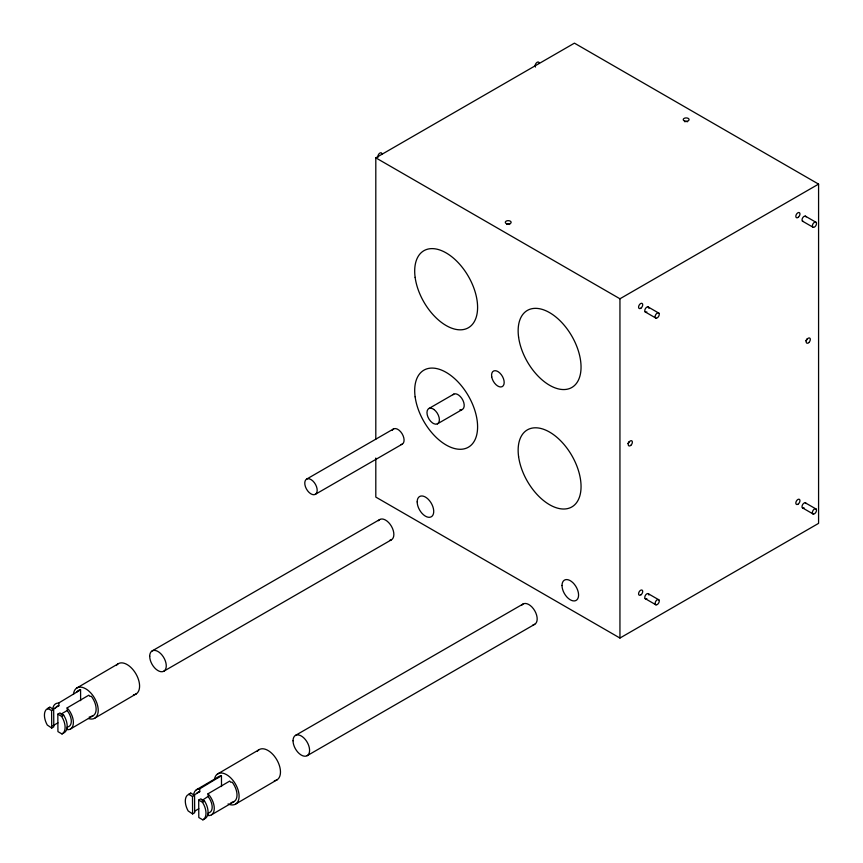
<?xml version="1.0" encoding="UTF-8"?>
<svg xmlns="http://www.w3.org/2000/svg" width="863" height="863" viewBox="0 0 863 863"><rect width="100%" height="100%" fill="white"/><g stroke="black" fill="none" stroke-linecap="round" stroke-linejoin="round"><path stroke-width="1.29" d="M189.31 794.1L190.777 793.097L194.563 795.287L194.671 812.73L192.6 813.938L188.156 810.94A14.628 8.393 59.7 0 1 187.239 795.319L190.777 793.097M76.516 688.189L117.897 663.96M47.832 708.415L49.892 707.196L53.679 709.386L53.786 726.829L51.715 728.038L47.282 725.039A14.628 8.393 59.7 0 1 46.354 709.418L47.832 708.415L51.607 710.594L51.715 728.038M80.626 700.648L80.572 689.807L58.576 703.086A14.628 8.393 59.7 0 0 52.772 708.987M58.835 703.118L58.857 705.783L52.352 709.429M51.607 710.594L53.679 709.386M67.53 727.002A11.704 6.71 59.7 0 0 67.433 710.918L67.12 707.897L88.835 695.179L89.881 696.387L91.284 696.225A14.628 8.393 59.7 0 1 91.402 716.322L91.036 716.344M57.821 714.176L59.892 712.967L63.668 715.157L65.167 717.865A14.628 8.393 59.7 0 1 64.434 732.536L61.963 733.949L57.929 731.619L57.821 714.176L61.597 716.366L63.096 719.084A14.628 8.393 59.7 0 1 62.363 733.744L61.963 733.949M60.928 714.197L67.131 710.562M61.597 716.366L63.668 715.157M52.751 725.869L57.918 722.849M70.637 728.901L93.398 715.578M95.092 717.962L136.462 693.733M217.4 774.089L258.781 749.861M196.333 789.796L219.094 776.473M221.511 786.549L221.446 775.708L199.461 788.987A14.628 8.393 59.7 0 0 193.657 794.877M193.528 795.319L199.741 791.684L199.72 789.019M192.6 813.938L192.492 796.495L194.563 795.287M207.994 793.798L208.263 794.068A14.628 8.393 59.7 0 1 214.272 808.275A14.628 8.393 59.7 0 1 208.393 815.611L208.415 812.903A11.704 6.71 59.7 0 0 208.307 796.819L207.994 793.798L229.72 781.08L230.755 782.277L232.169 782.126A14.628 8.393 59.7 0 1 232.287 802.223L230.885 802.849M198.695 800.077L200.766 798.868L204.553 801.058L206.041 803.766A14.628 8.393 59.7 0 1 205.308 818.437L202.837 819.85L198.803 817.52L198.695 800.077L202.481 802.266L203.981 804.985A14.628 8.393 59.7 0 1 203.237 819.645L202.837 819.85M208.015 796.463L202.104 800.454M202.481 802.266L204.553 801.058M194.671 811.166L198.803 808.739M211.521 814.801L234.272 801.479M235.966 803.863L277.347 779.634M375.804 439.191L375.804 157.832L574.434 43.15L818.577 184.11L818.577 523.366L619.947 638.048L375.804 497.088L375.804 458.048M306.829 478.997L393.722 428.825M429.019 408.458L453.852 394.121M375.804 157.832L619.947 298.781L818.577 184.11M315.135 494.445A8.781 5.07 60 0 0 312.902 481.015A8.781 5.07 60 0 0 304.909 484.715A8.781 5.07 60 0 0 315.135 494.445L402.029 444.272M437.325 423.906L462.158 409.569M152.136 650.929L379.731 519.526M163.841 671.198L391.435 539.796M295.459 735.416L523.054 604.014M307.163 755.686L534.758 624.283M49.892 707.196L48.425 708.199A14.628 8.393 59.7 0 0 47.735 709.062M80.572 689.807L80.194 689.828A14.628 8.393 59.7 0 0 76.699 692.104M58.857 705.783L58.565 705.794A11.704 6.71 59.7 0 0 56.311 706.937M89.234 716.991L90 716.948M221.446 775.708L221.079 775.729A14.628 8.393 59.7 0 0 217.584 778.005M199.741 791.684L199.439 791.695A11.704 6.71 59.7 0 0 196.645 793.529M805.308 216.117L816.118 222.352A2.923 1.694 -60 0 1 814.65 226.969A2.923 1.694 -60 0 1 812.547 224.844A2.923 1.694 -60 0 1 816.118 222.352M802.417 221.122L813.226 227.357M648.059 306.904L658.868 313.14A2.923 1.694 -60 0 1 657.412 317.757A2.923 1.694 -60 0 1 655.297 315.631A2.923 1.694 -60 0 1 658.868 313.14M645.168 311.91L655.977 318.145M805.308 502.816L816.118 509.051A2.923 1.694 -60 0 1 814.65 513.668A2.923 1.694 -60 0 1 812.547 511.543A2.923 1.694 -60 0 1 816.118 509.051M802.417 507.822L813.226 514.057M648.059 593.593L658.868 599.839A2.923 1.694 -60 0 1 657.412 604.456A2.923 1.694 -60 0 1 655.297 602.331A2.923 1.694 -60 0 1 658.868 599.839M645.168 598.609L655.977 604.844M188.706 794.316L192.492 796.495M67.12 707.897L67.379 708.167A14.628 8.393 59.7 0 1 73.387 722.374A14.628 8.393 59.7 0 1 67.519 729.71L67.228 727.013M619.947 298.781L619.947 638.048M806.916 338.965A2.923 1.694 -60 0 1 805.664 340.799M628.987 441.694A2.923 1.694 -60 0 1 627.725 443.539M506.754 224.456A2.923 1.694 0 0 1 509.688 224.456M684.693 121.726A2.923 1.694 0 0 1 687.617 121.726M378.415 520.745A11.704 6.753 60 0 1 391.435 526.279A11.704 6.753 60 0 1 389.72 540.324M521.737 605.233A11.704 6.753 60 0 1 534.758 610.777A11.704 6.753 60 0 1 533.054 624.812M55.329 708.447A11.704 6.71 59.7 0 1 55.761 707.628M116.386 665.502A17.551 10.065 59.7 0 1 135.901 673.82A17.551 10.065 59.7 0 1 133.463 694.801M73.452 694.456A17.551 10.065 59.7 0 1 85.717 688.793A17.551 10.065 59.7 0 1 98.145 708.706A17.551 10.065 59.7 0 1 88.468 718.534M257.271 751.403A17.551 10.065 59.7 0 1 276.786 759.72A17.551 10.065 59.7 0 1 274.348 780.702M214.52 778.998A17.551 10.065 59.7 0 1 227.897 775.513A17.551 10.065 59.7 0 1 239.105 796.139A17.551 10.065 59.7 0 1 228.069 803.928M392.212 430.367A8.781 5.07 60 0 1 402.029 433.625A8.781 5.07 60 0 1 400.982 444.553M459.925 409.763A8.781 5.07 60 0 0 464.175 404.661A8.781 5.07 60 0 0 458.652 395.092L457.358 394.337A8.781 5.07 60 0 0 452.978 394.725M377.972 157.314A2.923 1.694 -60 0 1 379.612 153.269A2.923 1.694 -60 0 1 382.007 154.24M535.513 67.023A2.923 1.694 -60 0 1 536.549 62.751A2.923 1.694 -60 0 1 539.256 63.463M803.453 221.392A2.923 1.694 -60 0 1 802.633 217.908A2.923 1.694 -60 0 1 806.064 216.872M646.851 311.921A2.923 1.694 -60 0 1 644.78 310.734A2.923 1.694 -60 0 1 646.851 307.142A2.923 1.694 -60 0 1 648.911 308.339M804.089 507.832A2.923 1.694 -60 0 1 802.04 506.883A2.923 1.694 -60 0 1 803.669 503.356A2.923 1.694 -60 0 1 806.064 503.571M646.851 598.62A2.923 1.694 -60 0 1 644.78 597.423A2.923 1.694 -60 0 1 646.851 593.841A2.923 1.694 -60 0 1 648.911 595.039M433.819 409.418L432.525 408.674A8.781 5.07 60 0 0 426.969 412.59A8.781 5.07 60 0 0 432.525 422.935L433.819 423.679A8.781 5.07 60 0 0 439.375 419.763A8.781 5.07 60 0 0 433.819 409.418M518.587 337.109A44.477 25.674 60 0 0 569.645 388.512A44.477 25.674 60 0 0 560.562 321.252A44.477 25.674 60 0 0 518.587 337.109M415.135 277.379A44.477 25.674 60 0 0 466.193 328.781A44.477 25.674 60 0 0 457.11 261.521A44.477 25.674 60 0 0 415.135 277.379M415.135 396.84A44.477 25.674 60 0 0 466.193 448.242A44.477 25.674 60 0 0 457.11 380.982A44.477 25.674 60 0 0 415.135 396.84M518.587 456.57A44.477 25.674 60 0 0 569.645 507.973A44.477 25.674 60 0 0 560.562 440.702A44.477 25.674 60 0 0 518.587 456.57M491.705 376.775A8.921 5.156 60 0 0 502.093 386.678A8.921 5.156 60 0 0 499.828 373.021A8.921 5.156 60 0 0 491.705 376.775M562.018 585.481A11.704 6.753 60 0 0 574.434 600.928A11.704 6.753 60 0 0 574.434 584.37A11.704 6.753 60 0 0 562.018 585.481M417.185 501.867A11.704 6.753 60 0 0 429.591 517.304A11.704 6.753 60 0 0 429.591 500.756A11.704 6.753 60 0 0 417.185 501.867M684.693 121.068A2.923 1.694 0 0 0 689.084 119.601A2.923 1.694 0 0 0 684.693 118.134A2.923 1.694 0 0 0 684.693 121.068M506.754 223.797A2.923 1.694 0 0 0 511.144 222.33A2.923 1.694 0 0 0 506.754 220.874A2.923 1.694 0 0 0 506.754 223.797M630.831 445.33A2.923 1.694 -60 0 0 631.759 440.799A2.923 1.694 -60 0 0 628.296 443.862A2.923 1.694 -60 0 0 630.831 445.33M808.771 342.6A2.923 1.694 -60 0 0 809.699 338.059A2.923 1.694 -60 0 0 806.236 341.133A2.923 1.694 -60 0 0 808.771 342.6M641.177 307.951A2.923 1.694 -60 0 0 642.104 303.42A2.923 1.694 -60 0 0 638.642 306.484A2.923 1.694 -60 0 0 641.177 307.951M798.426 217.163A2.923 1.694 -60 0 0 799.354 212.632A2.923 1.694 -60 0 0 795.891 215.707A2.923 1.694 -60 0 0 798.426 217.163M641.177 594.65A2.923 1.694 -60 0 0 642.104 590.119A2.923 1.694 -60 0 0 638.642 593.183A2.923 1.694 -60 0 0 641.177 594.65M798.426 503.863A2.923 1.694 -60 0 0 799.354 499.332A2.923 1.694 -60 0 0 795.891 502.395A2.923 1.694 -60 0 0 798.426 503.863M293.042 740.778A11.704 6.753 60 0 0 305.448 756.215A11.704 6.753 60 0 0 305.448 739.667A11.704 6.753 60 0 0 293.042 740.778M149.709 656.29A11.704 6.753 60 0 0 162.125 671.727A11.704 6.753 60 0 0 162.125 655.179A11.704 6.753 60 0 0 149.709 656.29"/></g></svg>
